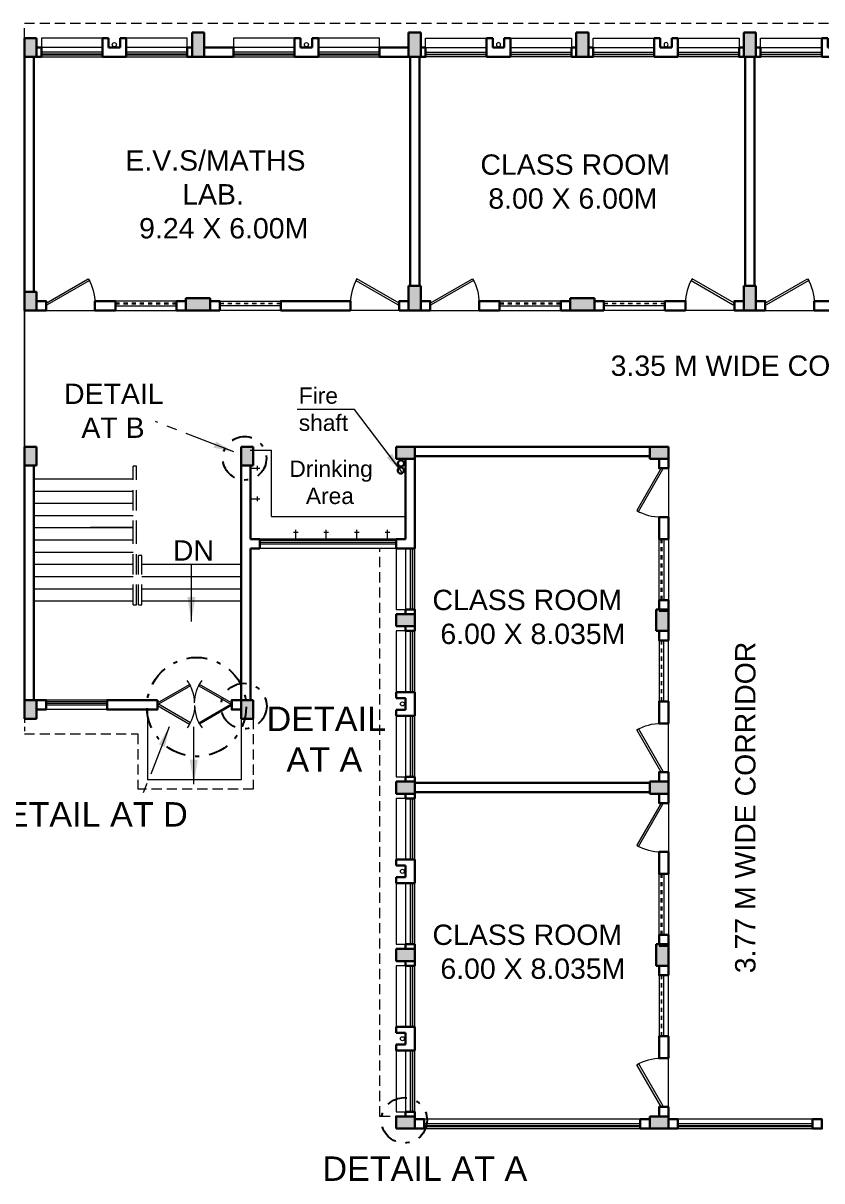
# Model space of a CAD drawing. Header units: millimetres. Extents: x 1898 to 3725, y 783 to 1532.
# Drawn here: x 3024.07 to 3043.69, y 1261.28 to 1289.74 of the extents above; entities that cross this region are included whole.
import ezdxf

# ---------------------------------------------------------------- set-up
doc = ezdxf.new("R2010")
doc.units = ezdxf.units.MM
for name, pattern in [('CENTER', [2, 1.25, -0.25, 0.25, -0.25]), ('CENTER2', [1.125, 0.75, -0.125, 0.125, -0.125]), ('DASHDOT', [1, 0.5, -0.25, 0, -0.25]), ('DASHED', [0.75, 0.5, -0.25]), ('DASHED2', [0.375, 0.25, -0.125]), ('HIDDEN', [0.375, 0.25, -0.125])]:
    doc.linetypes.add(name, pattern=pattern)
doc.layers.get('0').update_dxf_attribs({"lineweight": 20})
for name, color, linetype, lineweight in [('Arrow', 1, 'Continuous', 15), ('BL', 1, 'CENTER2', 30), ('CLL LEV.', 15, 'Continuous', 18), ('COL HATCH', 253, 'Continuous', 13), ('Column', 251, 'Continuous', 30), ('DIM', 6, 'Continuous', 18), ('Door', 54, 'Continuous', 18), ('expension joint', 248, 'Continuous', 18), ('Fixture', 44, 'Continuous', 13), ('glass', 5, 'Continuous', 18), ('GRID', 134, 'CENTER', 18), ('PROJ.', 30, 'DASHED2', 15), ('Railing', 23, 'Continuous', 13), ('STAIRS', 10, 'Continuous', 18), ('TEXT', 7, 'Continuous', 15), ('Text.', 7, 'Continuous', 15), ('Ventilator', 4, 'DASHED', 18), ('Wall', 7, 'Continuous', 30), ('Window', 150, 'Continuous', 15), ('Window-Wall', 7, 'Continuous', 18)]:
    doc.layers.add(name, color=color, linetype=linetype, lineweight=lineweight)
doc.styles.add('DIM', font='arial.ttf', dxfattribs={"height": 0.5})
doc.styles.add('L120', font='arial.ttf', dxfattribs={"height": 0.6})
doc.styles.get("Standard").update_dxf_attribs({"font": 'arial.ttf', "height": 0.2})
doc.styles.add('Tabrej', font='arial.ttf')
doc.dimstyles.new('Current Dim style', dxfattribs={"dimscale": 0.3, "dimtxt": 0.2, "dimasz": 2, "dimexe": 0.18, "dimexo": 1, "dimgap": 0.09, "dimtad": 0, "dimzin": 0, "dimdsep": 46, "dimtxsty": 'Standard', "dimcen": 0.09, "dimclrd": 256, "dimclre": 256, "dimclrt": 7, "dimadec": 0, "dimazin": 0, "dimtfac": 1, "dimtofl": 0, "dimtmove": 2, "dimatfit": 3, "dimfxl": 0, "dimtolj": 1, "dimtzin": 0, "dimlwd": -1, "dimlwe": -1, "dimarcsym": 0})
doc.dimstyles.new('DIM', dxfattribs={"dimtxt": 0.5, "dimasz": 0.5, "dimexe": 0.02, "dimexo": 0, "dimgap": 0.1, "dimtad": 0, "dimdec": 3, "dimzin": 0, "dimdsep": 46, "dimtxsty": 'DIM', "dimcen": 0, "dimclrd": 251, "dimclre": 256, "dimclrt": 7, "dimadec": 0, "dimazin": 0, "dimtfac": 1, "dimtdec": 3, "dimtofl": 0, "dimtmove": 0, "dimatfit": 3, "dimfxl": 0, "dimtolj": 1, "dimtzin": 0, "dimlwd": -1, "dimlwe": -1, "dimarcsym": 0})

# ---------------------------------------------------------------- blocks, each defined once
blk = doc.blocks.new('WINDOW 1')
at = {"layer": 'CLL LEV.'}
for p, q in [((-0.23, 0), (-0.46, 0)), ((-0.46, 0), (-0.46, -1.5)), ((-0.46, -1.5), (-0.23, -1.5))]:
    blk.add_line(p, q, dxfattribs=at)
at = {"layer": 'Window'}
for p, q in [((-0.065, 0), (-0.065, -1.5)), ((-0.05, -1.5), (-0.05, 0))]:
    blk.add_line(p, q, dxfattribs=at)
at = {"layer": 'Window-Wall'}
for p, q in [((0, 0), (-0.23, 0)), ((-0.23, 0), (-0.23, -1.5)), ((-0.115, 0), (-0.115, -1.5)), ((0, -1.5), (0, 0)), ((-0.23, -1.5), (0, -1.5))]:
    blk.add_line(p, q, dxfattribs=at)
blk = doc.blocks.new('CU')
at = {"layer": 'COL HATCH', "linetype": 'CENTER2'}
h = blk.add_hatch(color=256, dxfattribs=at)
h.dxf.hatch_style = 1
h.paths.add_polyline_path([(0, 0.035), (0, -0.265), (0.46, -0.265), (0.46, 0.035)])
at = {"layer": 'Column', "linetype": 'CENTER2'}
blk.add_lwpolyline([(0, 0.035), (0, -0.265), (0.46, -0.265), (0.46, 0.035), (0, 0.035)], dxfattribs=at)
blk = doc.blocks.new('VENTILATOR')
at = {"layer": 'Ventilator', "ltscale": 0.02}
for p, q in [((-0.18, -1.5), (-0.18, 0)), ((-0.165, 0), (-0.165, -1.5))]:
    blk.add_line(p, q, dxfattribs=at)
at = {"layer": 'Window-Wall'}
for p, q in [((-0.23, 0), (0, 0)), ((-0.23, -1.5), (-0.23, 0)), ((-0.115, 0), (-0.115, -1.5)), ((0, 0), (0, -1.5)), ((-0.23, -1.5), (0, -1.5))]:
    blk.add_line(p, q, dxfattribs=at)
blk = doc.blocks.new('C3')
at = {"layer": 'COL HATCH'}
h = blk.add_hatch(color=256, dxfattribs=at)
h.dxf.hatch_style = 1
h.paths.add_polyline_path([(0.3, 0), (0, 0), (0, -0.53), (0.3, -0.53)])
at = {"layer": 'Column'}
for p, q in [((0, 0), (0, -0.53)), ((0.3, 0), (0, 0)), ((0.3, -0.53), (0.3, 0)), ((0, -0.53), (0.3, -0.53))]:
    blk.add_line(p, q, dxfattribs=at)
blk = doc.blocks.new('SHAFT')
at = {"layer": 'Fixture'}
blk.add_circle((0.327, -0.302), 0.05, dxfattribs=at)
at = {"layer": 'Wall'}
for p, q in [((0.035, 0), (0.62, 0)), ((0.035, 0), (0.035, -0.46)), ((0.185, -0.46), (0.185, -0.23)), ((0.185, -0.23), (0.47, -0.23)), ((0.47, -0.46), (0.47, -0.23)), ((0.62, 0), (0.62, -0.46)), ((0.035, -0.46), (0.185, -0.46)), ((0.62, -0.46), (0.47, -0.46))]:
    blk.add_line(p, q, dxfattribs=at)
blk = doc.blocks.new('*U18')
for p, q in [((0, 0), (0, 6)), ((40, 0), (40, 6))]:
    blk.add_line(p, q)
blk.add_lwpolyline([(0, 0), (34.64, -20), (35.52, -18.48), (0.88, 1.52)], close=True)
blk.add_arc((0, 0), 40, 330, 360)
blk = doc.blocks.new('Door')
at = {"layer": 'Door'}
blk.add_line((0, 0.18), (1.199, 0.18), dxfattribs=at)
at = {"layer": 'Door', "xscale": 0.0299845412869386, "yscale": 0.0299845412869386, "zscale": 0.0299845412869386}
blk.add_blockref('*U18', (0, 0), dxfattribs=at)
blk = doc.blocks.new('A$C65A3360F')
at = {"layer": 'Fixture', "linetype": 'CENTER2'}
for p, q in [((0, 0), (-0.23, 0)), ((0, 0), (-0.23, 0)), ((-0.166, 0.057), (-0.166, 0)), ((-0.166, 0.057), (-0.166, 0)), ((-0.166, 0), (-0.166, -0.057)), ((-0.166, 0), (-0.166, -0.057))]:
    blk.add_line(p, q, dxfattribs=at)
blk = doc.blocks.new('Door - Left Hung 36 in.')
blk.add_lwpolyline([(0.8, -1.3), (0, 0), (31.2, 18), (31.9, 16.7)], close=True)
blk.add_arc((0, 0), 36, 0, 37.3101)
blk = doc.blocks.new('C2')
at = {"layer": 'COL HATCH'}
h = blk.add_hatch(color=256, dxfattribs=at)
h.dxf.hatch_style = 1
h.paths.add_polyline_path([(0.3, 0), (0, 0), (0, -0.6), (0.3, -0.6)])
at = {"layer": 'Column'}
for p, q in [((0, 0), (0, -0.6)), ((0.3, 0), (0, 0)), ((0.3, -0.6), (0.3, 0)), ((0, -0.6), (0.3, -0.6))]:
    blk.add_line(p, q, dxfattribs=at)
blk = doc.blocks.new('GROUND FLOOR')
at = {"layer": 'BL'}
for centre in [(35.2061, 20.4333), (35.2009, 20.2593)]:
    blk.add_circle(centre, 0.075, dxfattribs=at)
at = {"layer": 'expension joint'}
for p, q in [((25.9586, 24.1935), (25.9586, 20.8435)), ((25.9586, 20.8435), (25.9586, 24.1935))]:
    blk.add_line(p, q, dxfattribs=at)
at = {"layer": 'Fixture'}
for p, q in [((31.4986, 20.761), (32.0286, 20.761)), ((32.0286, 19.126), (32.0286, 20.7606)), ((32.0286, 19.126), (35.3136, 19.126))]:
    blk.add_line(p, q, dxfattribs=at)
at = {"layer": 'glass', "lineweight": 5}
for p, q in [((35.0836, 18.5335), (31.7386, 18.5335)), ((31.7386, 18.4985), (35.0836, 18.4985)), ((27.9886, 14.5735), (26.4886, 14.5735)), ((26.4886, 14.5385), (27.9886, 14.5385))]:
    blk.add_line(p, q, dxfattribs=at)
at = {"layer": 'PROJ.'}
for p, q in [((25.9586, 30.8835), (25.9586, 31.2535)), ((25.9586, 31.2535), (51.8536, 31.2535)), ((34.6836, 4.3835), (34.6836, 18.3435)), ((31.5786, 14.1535), (31.5786, 12.4235)), ((25.9586, 13.7835), (28.7466, 13.7835)), ((28.7466, 13.7835), (28.7466, 12.4235)), ((31.5786, 12.4235), (28.7466, 12.4235)), ((35.3136, 4.3835), (34.6836, 4.3835))]:
    blk.add_line(p, q, dxfattribs=at)
at = {"layer": 'PROJ.', "ltscale": 0.05}
blk.add_line((35.3136, 18.3435), (34.6836, 18.3435), dxfattribs=at)
at = {"layer": 'PROJ.', "ltscale": 0.02}
blk.add_line((25.9586, 14.1535), (25.9586, 13.7835), dxfattribs=at)
at = {"layer": 'Railing', "linetype": 'DASHED'}
for p, q in [((28.6286, 18.5285), (28.6286, 20.3615)), ((28.7086, 18.5285), (28.7086, 20.3615)), ((28.6286, 16.9535), (28.6286, 18.5285)), ((28.7086, 16.9535), (28.7086, 18.5285)), ((28.7586, 16.9535), (28.7586, 18.168)), ((28.8386, 16.9535), (28.8386, 18.168)), ((28.6286, 16.9535), (28.7086, 16.9535)), ((28.7586, 16.9535), (28.8386, 16.9535))]:
    blk.add_line(p, q, dxfattribs=at)
at = {"layer": 'Railing', "linetype": 'HIDDEN', "ltscale": 0.01}
for p, q in [((28.7086, 20.3615), (28.6286, 20.3615)), ((28.8386, 18.168), (28.7586, 18.168))]:
    blk.add_line(p, q, dxfattribs=at)
at = {"layer": 'STAIRS'}
for p, q in [((26.1886, 20.0535), (28.6286, 20.0535)), ((26.1886, 19.7535), (28.6286, 19.7535)), ((26.1886, 19.4535), (28.6286, 19.4535)), ((26.1886, 19.1535), (28.6286, 19.1535)), ((26.1886, 18.8535), (28.6286, 18.8535)), ((28.6286, 18.8535), (27.5785, 18.8535)), ((26.1886, 18.5535), (28.6286, 18.5535)), ((26.1886, 18.2535), (28.6286, 18.2535)), ((26.1886, 17.9535), (28.6286, 17.9535)), ((28.8386, 17.9535), (31.2786, 17.9535)), ((26.1886, 17.6535), (28.6286, 17.6535)), ((28.8386, 17.6535), (31.2786, 17.6535)), ((26.1886, 17.3535), (28.6286, 17.3535)), ((28.8386, 17.3535), (31.2786, 17.3535)), ((26.1886, 17.0535), (28.6286, 17.0535)), ((28.8386, 17.0535), (31.2786, 17.0535)), ((28.9766, 14.3835), (28.9766, 12.6535)), ((31.2786, 14.3835), (31.2786, 12.6535)), ((31.2786, 12.6535), (28.9766, 12.6535))]:
    blk.add_line(p, q, dxfattribs=at)
at = {"layer": 'Wall'}
for p, q in [((25.9586, 24.6535), (25.9586, 30.4235)), ((26.1886, 24.6535), (26.1886, 30.4235)), ((35.4286, 24.7935), (35.4286, 30.4235)), ((35.6586, 24.7935), (35.6586, 30.4235)), ((43.6586, 24.7935), (43.6586, 30.4235)), ((43.8886, 24.7935), (43.8886, 30.4235)), ((41.3136, 20.8435), (35.5436, 20.8435)), ((35.3136, 20.5435), (35.5436, 20.5435)), ((41.3136, 20.6135), (35.5436, 20.6135)), ((35.5436, 20.5435), (35.5436, 18.3435)), ((25.9586, 20.3835), (25.9586, 14.6135)), ((26.1886, 20.3835), (26.1886, 14.6135)), ((31.2786, 20.3835), (31.2786, 14.6135)), ((31.5086, 20.3835), (31.5086, 18.5735)), ((31.7386, 18.5735), (31.5086, 18.5735)), ((31.7386, 18.3435), (31.7386, 18.5735)), ((35.0836, 18.3435), (35.0836, 18.5735)), ((35.0836, 18.5735), (35.3136, 18.5735)), ((31.5086, 14.6135), (31.5086, 18.3435)), ((31.5086, 18.3435), (31.7386, 18.3435)), ((35.5436, 18.3435), (35.0836, 18.3435)), ((41.7736, 16.8085), (41.5436, 16.8085)), ((35.5436, 12.5785), (41.3136, 12.5785)), ((35.5436, 12.3485), (41.3136, 12.3485)), ((41.7736, 8.5785), (41.5436, 8.5785))]:
    blk.add_line(p, q, dxfattribs=at)
for points in [[(26.3736, 30.6535), (26.3736, 30.4235), (26.2586, 30.4235), (26.2586, 30.6535), (26.3736, 30.6535)], [(26.3736, 30.6534), (26.3736, 30.4234), (26.2586, 30.4234), (26.2586, 30.6534), (26.3736, 30.6534)], [(30.0736, 30.6534), (30.0736, 30.4234), (29.9586, 30.4234), (29.9586, 30.6534), (30.0736, 30.6534)], [(31.0911, 30.6534), (31.0911, 30.4234), (30.3736, 30.4234), (30.3736, 30.6534), (31.0911, 30.6534)], [(35.3936, 30.6534), (35.3936, 30.4234), (34.6761, 30.4234), (34.6761, 30.6534), (35.3936, 30.6534)], [(35.6936, 30.6535), (35.6936, 30.4235), (35.8086, 30.4235), (35.8086, 30.6535), (35.6936, 30.6535)], [(39.3936, 30.6535), (39.3936, 30.4235), (39.5086, 30.4235), (39.5086, 30.6535), (39.3936, 30.6535)], [(39.8086, 30.6535), (39.8086, 30.4235), (39.9236, 30.4235), (39.9236, 30.6535), (39.8086, 30.6535)], [(43.5086, 30.6535), (43.5086, 30.4235), (43.6236, 30.4235), (43.6236, 30.6535), (43.5086, 30.6535)], [(43.5086, 30.6535), (43.5086, 30.4235), (43.6236, 30.4235), (43.6236, 30.6535), (43.5086, 30.6535)], [(43.9236, 30.6535), (43.9236, 30.4235), (44.0386, 30.4235), (44.0386, 30.6535), (43.9236, 30.6535)], [(26.2586, 24.1935), (26.2586, 24.4235), (26.4886, 24.4235), (26.4886, 24.1935), (26.2586, 24.1935)], [(29.6936, 24.1935), (29.6936, 24.4235), (29.9236, 24.4235), (29.9236, 24.1935), (29.6936, 24.1935)], [(30.7536, 24.1935), (30.7536, 24.4235), (30.5236, 24.4235), (30.5236, 24.1935), (30.7536, 24.1935)], [(35.3936, 24.1935), (35.3936, 24.4235), (35.1636, 24.4235), (35.1636, 24.1935), (35.3936, 24.1935)], [(35.6936, 24.1935), (35.6936, 24.4235), (35.9236, 24.4235), (35.9236, 24.1935), (35.6936, 24.1935)], [(39.1286, 24.1935), (39.1286, 24.4235), (39.3586, 24.4235), (39.3586, 24.1935), (39.1286, 24.1935)], [(40.1886, 24.1935), (40.1886, 24.4235), (39.9586, 24.4235), (39.9586, 24.1935), (40.1886, 24.1935)], [(43.6236, 24.1935), (43.6236, 24.4235), (43.3936, 24.4235), (43.3936, 24.1935), (43.6236, 24.1935)], [(43.9236, 24.1935), (43.9236, 24.4235), (44.1536, 24.4235), (44.1536, 24.1935), (43.9236, 24.1935)], [(35.3136, 18.5735), (35.3136, 20.5435)], [(41.7736, 20.5435), (41.5436, 20.5435), (41.5436, 20.3135), (41.7736, 20.3135), (41.7736, 20.5435)], [(41.7736, 17.0735), (41.5436, 17.0735), (41.5436, 16.8435), (41.7736, 16.8435), (41.7736, 17.0735)], [(35.3136, 16.8435), (35.5436, 16.8435), (35.5436, 16.7285), (35.3136, 16.7285), (35.3136, 16.8435)], [(35.3136, 16.4285), (35.5436, 16.4285), (35.5436, 16.3135), (35.3136, 16.3135), (35.3136, 16.4285)], [(41.7736, 16.0835), (41.5436, 16.0835), (41.5436, 16.3135), (41.7736, 16.3135), (41.7736, 16.0835)], [(26.4886, 14.6135), (26.2586, 14.6135), (26.2586, 14.3835), (26.4886, 14.3835), (26.4886, 14.6135)], [(31.2786, 14.6135), (31.0486, 14.6135), (31.0486, 14.3835), (31.2786, 14.3835), (31.2786, 14.6135)], [(41.7736, 12.6135), (41.5436, 12.6135), (41.5436, 12.8435), (41.7736, 12.8435), (41.7736, 12.6135)], [(35.3136, 12.7285), (35.5436, 12.7285), (35.5436, 12.6135), (35.3136, 12.6135), (35.3136, 12.7285)], [(35.3136, 12.7285), (35.5436, 12.7285), (35.5436, 12.6135), (35.3136, 12.6135), (35.3136, 12.7285)], [(35.3136, 12.3135), (35.5436, 12.3135), (35.5436, 12.1985), (35.3136, 12.1985), (35.3136, 12.3135)], [(41.7736, 12.3135), (41.5436, 12.3135), (41.5436, 12.0835), (41.7736, 12.0835), (41.7736, 12.3135)], [(41.7736, 8.8435), (41.5436, 8.8435), (41.5436, 8.6135), (41.7736, 8.6135), (41.7736, 8.8435)], [(35.3136, 8.6135), (35.5436, 8.6135), (35.5436, 8.4985), (35.3136, 8.4985), (35.3136, 8.6135)], [(35.3136, 8.1985), (35.5436, 8.1985), (35.5436, 8.0835), (35.3136, 8.0835), (35.3136, 8.1985)], [(41.7736, 7.8535), (41.5436, 7.8535), (41.5436, 8.0835), (41.7736, 8.0835), (41.7736, 7.8535)], [(41.7736, 4.3835), (41.5436, 4.3835), (41.5436, 4.6135), (41.7736, 4.6135), (41.7736, 4.3835)], [(35.3136, 4.4985), (35.5436, 4.4985), (35.5436, 4.3835), (35.3136, 4.3835), (35.3136, 4.4985)], [(35.3136, 4.4985), (35.5436, 4.4985), (35.5436, 4.3835), (35.3136, 4.3835), (35.3136, 4.4985)], [(35.5436, 4.0835), (35.7736, 4.0835), (35.7736, 4.3135), (35.5436, 4.3135), (35.5436, 4.0835)], [(41.0836, 4.0835), (41.3136, 4.0835), (41.3136, 4.3135), (41.0836, 4.3135), (41.0836, 4.0835)], [(41.7736, 4.0835), (42.0036, 4.0835), (42.0036, 4.3135), (41.7736, 4.3135), (41.7736, 4.0835)], [(45.3136, 4.0835), (45.5436, 4.0835), (45.5436, 4.3135), (45.3136, 4.3135), (45.3136, 4.0835)]]:
    blk.add_lwpolyline(points, dxfattribs=at)
for points in [[(27.688, 24.1934), (27.688, 24.4235), (28.1936, 24.4235), (28.1936, 24.1934)], [(33.9642, 24.1934), (33.9642, 24.4235), (32.2536, 24.4235), (32.2536, 24.1934)], [(37.123, 24.1933), (37.123, 24.4235), (37.6286, 24.4235), (37.6286, 24.1933)], [(42.1942, 24.1933), (42.1942, 24.4235), (41.6886, 24.4235), (41.6886, 24.1933)], [(45.353, 24.1933), (45.353, 24.4235), (45.8586, 24.4235), (45.8586, 24.1933)], [(41.7738, 19.1141), (41.5436, 19.1141), (41.5436, 18.5735), (41.7738, 18.5735)], [(29.2242, 14.6135), (27.9886, 14.6135), (27.9886, 14.3835), (29.2242, 14.3835)], [(41.7738, 14.0428), (41.5436, 14.0428), (41.5436, 14.5835), (41.7738, 14.5835)], [(41.7738, 10.8841), (41.5436, 10.8841), (41.5436, 10.3435), (41.7738, 10.3435)], [(41.7738, 5.8128), (41.5436, 5.8128), (41.5436, 6.3535), (41.7738, 6.3535)]]:
    blk.add_lwpolyline(points, close=True, dxfattribs=at)
at = {"layer": 'Window'}
for p, q in [((41.0836, 4.1485), (35.7736, 4.1485)), ((35.7736, 4.1335), (41.0836, 4.1335)), ((45.3136, 4.1485), (42.0036, 4.1485)), ((42.0036, 4.1335), (45.3136, 4.1335))]:
    blk.add_line(p, q, dxfattribs=at)
at = {"layer": 'Window-Wall', "lineweight": 15}
for p, q in [((35.0836, 18.5735), (31.7386, 18.5735)), ((31.7386, 18.4585), (35.0836, 18.4585)), ((35.0836, 18.3435), (31.7386, 18.3435)), ((27.9886, 14.6135), (26.4886, 14.6135)), ((27.9886, 14.6135), (27.9886, 14.3835)), ((26.4886, 14.4985), (27.9886, 14.4985)), ((27.9886, 14.3835), (26.4886, 14.3835))]:
    blk.add_line(p, q, dxfattribs=at)
at = {"layer": 'Window-Wall'}
for p, q in [((41.0836, 4.3135), (35.7736, 4.3135)), ((35.7736, 4.3135), (35.7736, 4.0835)), ((45.3136, 4.3135), (42.0036, 4.3135)), ((42.0036, 4.3135), (42.0036, 4.0835)), ((45.3136, 4.0835), (45.3136, 4.3135)), ((41.0836, 4.1985), (35.7736, 4.1985)), ((35.7736, 4.0835), (41.0836, 4.0835)), ((45.3136, 4.1985), (42.0036, 4.1985)), ((42.0036, 4.0835), (45.3136, 4.0835))]:
    blk.add_line(p, q, dxfattribs=at)
at = {"layer": 'Column', "color": 5}
for name, p in [('C2', (30.0736, 31.0234)), ('C3', (41.4736, 16.8435)), ('C3', (41.4736, 8.6135))]:
    blk.add_blockref(name, p, dxfattribs=at)
at = {"layer": 'Column', "color": 5, "xscale": -1}
for p in [(35.6936, 31.0235), (39.8086, 31.0235), (43.9236, 31.0235), (35.6936, 24.7935), (43.9236, 24.7935)]:
    blk.add_blockref('C2', p, dxfattribs=at)
at = {"layer": 'Column', "linetype": 'CENTER2', "rotation": 270}
for p in [(26.2236, 30.8835), (26.2236, 24.6535)]:
    blk.add_blockref('CU', p, dxfattribs=at)
at = {"layer": 'Column', "color": 5, "rotation": 270}
blk.add_blockref('C2', (30.5236, 24.4935), dxfattribs=at)
at = {"layer": 'Column', "color": 5, "xscale": -1, "rotation": 90}
blk.add_blockref('C2', (39.3586, 24.4935), dxfattribs=at)
at = {"layer": 'Column', "linetype": 'CENTER2', "xscale": -1}
for p, rotation in [((26.2236, 20.3835), 270), ((25.9936, 20.8435), 90), ((31.3136, 20.8435), 90), ((25.9936, 14.6135), 90), ((31.3136, 14.6135), 90)]:
    blk.add_blockref('CU', p, dxfattribs=dict(at, rotation=rotation))
for p in [(35.5436, 20.8085), (41.7736, 20.8085), (35.5436, 16.6935), (35.5436, 12.5785), (41.7736, 12.5785), (35.5436, 8.4635), (35.5436, 4.3485), (41.7736, 4.3485)]:
    blk.add_blockref('CU', p, dxfattribs=at)
at = {"layer": 'Door', "xscale": 0.02527777777140727, "yscale": 0.02527777777140727, "zscale": 0.02527777777140727}
blk.add_blockref('Door - Left Hung 36 in.', (29.227, 14.5463), dxfattribs=at)
at = {"layer": 'Door', "extrusion": (0, 0, -1), "xscale": 0.02527777777140727, "yscale": 0.02527777777140727, "zscale": -0.0252777777714073}
blk.add_blockref('Door - Left Hung 36 in.', (-31.047, 14.5463), dxfattribs=at)
at = {"layer": 'Door', "extrusion": (0, 0, -1), "xscale": 0.02527777777140727, "yscale": 0.02527777777140727, "zscale": -0.0252777777714073, "rotation": 180}
blk.add_blockref('Door - Left Hung 36 in.', (-29.227, 14.4806), dxfattribs=at)
at = {"layer": 'Door', "xscale": 0.02527777777140727, "yscale": 0.02527777777140727, "zscale": 0.02527777777140727, "rotation": 180}
blk.add_blockref('Door - Left Hung 36 in.', (31.047, 14.4806), dxfattribs=at)
at = {"layer": 'Fixture', "xscale": -1}
for p in [(31.5086, 20.3135), (31.5086, 19.5635)]:
    blk.add_blockref('A$C65A3360F', p, dxfattribs=at)
at = {"layer": 'Fixture', "xscale": -1, "rotation": 90}
for p in [(32.6211, 18.5735), (33.3711, 18.5735), (34.1211, 18.5735), (34.8711, 18.5735)]:
    blk.add_blockref('A$C65A3360F', p, dxfattribs=at)
at = {"layer": 'Wall'}
for name, p, rotation in [('WINDOW 1', (27.8736, 30.4234), 270), ('SHAFT', (28.4936, 30.4234), 180), ('WINDOW 1', (29.9586, 30.4234), 270), ('WINDOW 1', (32.5911, 30.4234), 270), ('SHAFT', (33.2111, 30.4234), 180), ('WINDOW 1', (34.6761, 30.4234), 270), ('Door', (35.1636, 24.3732), 180), ('Door', (43.3936, 24.3732), 180), ('VENTILATOR', (32.2536, 24.1935), 270), ('VENTILATOR', (41.6886, 24.1935), 270), ('Door', (41.5939, 20.3135), 270), ('SHAFT', (35.5436, 14.8485), 270), ('Door', (41.5939, 12.0835), 270), ('SHAFT', (35.5436, 10.7335), 270), ('SHAFT', (35.5436, 6.6185), 270)]:
    blk.add_blockref(name, p, dxfattribs=dict(at, rotation=rotation))
at = {"layer": 'Wall', "xscale": -1}
for name, p, rotation in [('WINDOW 1', (35.8086, 30.4235), 90), ('SHAFT', (37.2736, 30.4235), 180), ('WINDOW 1', (37.8936, 30.4235), 90), ('WINDOW 1', (39.9236, 30.4235), 90), ('SHAFT', (41.3886, 30.4235), 180), ('WINDOW 1', (42.0086, 30.4235), 90), ('WINDOW 1', (44.0386, 30.4235), 90), ('SHAFT', (45.5036, 30.4235), 180), ('Door', (26.4886, 24.3733), 180), ('Door', (35.9236, 24.3732), 180), ('Door', (44.1536, 24.3732), 180), ('VENTILATOR', (28.1936, 24.1935), 90), ('VENTILATOR', (37.6286, 24.1935), 90), ('VENTILATOR', (41.7736, 14.5835), 180), ('Door', (41.5939, 12.8435), 270), ('VENTILATOR', (41.7736, 6.3535), 180), ('Door', (41.5939, 4.6135), 270)]:
    blk.add_blockref(name, p, dxfattribs=dict(at, rotation=rotation))
at = {"layer": 'Wall'}
for name, p in [('VENTILATOR', (41.7736, 18.5735)), ('WINDOW 1', (35.5436, 18.3435)), ('WINDOW 1', (35.5436, 16.3135)), ('WINDOW 1', (35.5436, 14.2285)), ('WINDOW 1', (35.5436, 12.1985)), ('VENTILATOR', (41.7736, 10.3435)), ('WINDOW 1', (35.5436, 10.1135)), ('WINDOW 1', (35.5436, 8.0835)), ('WINDOW 1', (35.5436, 5.9985))]:
    blk.add_blockref(name, p, dxfattribs=at)
at = {"layer": 'TEXT', "lineweight": 30, "char_height": 0.5, "attachment_point": 1, "style": 'L120'}
for s, insert, width in [('\\pi0.15996; E.V.S/MATHS \\P\\pi1.7498;LAB.\\P\\pi0.10897;   9.24 X 6.00M', (28.0833, 28.1295), 4.902123), ('{\\fArial|b0|i0|c0|p34;CLASS ROOM\\P 8.00 X 6.00M}', (37.1565, 28.0267), 4.753159), ('3.35 M WIDE CORRIDOR ', (40.3541, 23.084), 9.930816), ('{\\fArial|b0|i0|c0|p34;DN}', (29.6037, 18.5428), 1.001447), ('{\\fArial|b0|i0|c0|p34;CLASS ROOM\\P 6.00 X 8.035M}', (35.9793, 17.3269), 9.930816), ('{\\fArial|b0|i0|c0|p34;CLASS ROOM\\P 6.00 X 8.035M}', (35.9793, 9.0969), 9.930816)]:
    blk.add_mtext(s, dxfattribs=dict(at, insert=insert, width=width))
at = {"layer": 'TEXT', "lineweight": 30, "char_height": 0.4, "attachment_point": 1, "style": 'L120'}
for s, width, insert in [('Fire \\Pshaft', 2.454924, (32.696, 22.2988)), ('\\pi1.2407;Drinking\\P\\pi1.647;Area', 4.450523, (31.223, 20.5005))]:
    blk.add_mtext_dynamic_manual_height_columns(s, width=width, gutter_width=5, heights=[0], dxfattribs=dict(at, insert=insert))
at = {"layer": 'TEXT', "lineweight": 30, "insert": (43.4116, 7.9011), "char_height": 0.5, "width": 9.930816, "attachment_point": 1, "rotation": 90, "style": 'L120'}
blk.add_mtext('3.77 M WIDE CORRIDOR ', dxfattribs=at)
at = {"layer": 'DIM'}
blk.add_leader([(35.2239, 20.2247), (34.0675, 21.754), (32.655, 21.754)], dimstyle='DIM', override={"dimgap": 0.1, "dimtad": 0, "dimarcsym": 1}, dxfattribs=at)
for points in [[(30.0586, 16.5488), (30.0586, 17.9535)], [(30.1177, 12.5497), (30.1177, 13.9544)]]:
    blk.add_leader(points, dimstyle='Current Dim style', dxfattribs=at)

msp = doc.modelspace()

# ---------------------------------------------------------------- linework, layer by layer
at = {"layer": 'Arrow', "color": 1, "linetype": 'DASHDOT', "lineweight": 25}
for centre, radius in [((3029.5105, 1279.0423), 0.5356), ((3028.3311, 1272.9292), 1.2184), ((3029.4926, 1272.9521), 0.5598), ((3033.432, 1262.769), 0.5598)]:
    msp.add_circle(centre, radius, dxfattribs=at)

# ---------------------------------------------------------------- block references
at = {"layer": 'Window-Wall'}
msp.add_blockref('GROUND FLOOR', (2998.1451, 1258.4834), dxfattribs=at)

# ---------------------------------------------------------------- texts
at = {"layer": 'TEXT', "lineweight": 30, "insert": (3025.0056, 1280.877), "char_height": 0.5, "width": 2.50848, "attachment_point": 1, "style": 'L120'}
msp.add_mtext('\\pi0.070918;DETAIL \\P\\pi0.49657;AT B', dxfattribs=at)
at = {"layer": 'Text.', "char_height": 0.6, "attachment_point": 1, "style": 'Tabrej'}
for s, insert, width in [('\\pi0.098761;DETAIL \\P\\pi0.58662;AT A', (3029.9511, 1272.9372), 3.037494), ('DETAIL AT D', (3023.0398, 1270.5897), 5.227756), ('DETAIL AT A', (3031.422, 1261.8815), 5.189357)]:
    msp.add_mtext(s, dxfattribs=dict(at, insert=insert, width=width))

# ---------------------------------------------------------------- leaders
at = {"layer": 'GRID'}
for points in [[(3029.2441, 1279.1973), (3027.3193, 1279.9443)], [(3027.6618, 1272.4436), (3026.9579, 1270.6554)]]:
    msp.add_leader(points, dimstyle='DIM', override={"dimgap": 0.1, "dimtad": 0, "dimarcsym": 1}, dxfattribs=at)

doc.saveas('drawing.dxf')
